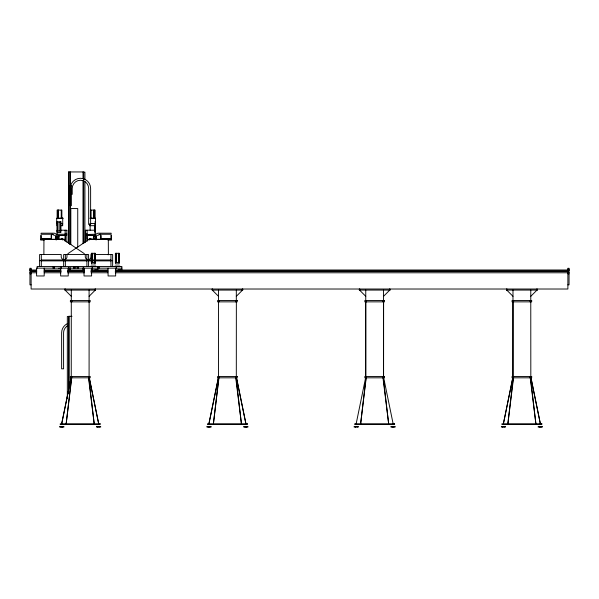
<?xml version="1.0" encoding="UTF-8"?>
<svg xmlns="http://www.w3.org/2000/svg" width="599" height="599" viewBox="0 0 599 599"><rect width="100%" height="100%" fill="white"/><g stroke="black" fill="none" stroke-linecap="round" stroke-linejoin="round"><path stroke-width="0.9" d="M87.169 234.479L95.638 234.231L97.937 233.191L111.152 233.191L111.152 234.261L99.075 234.261M71.513 377.819L66.182 423.748L71.902 376.457M218.747 377.819L213.416 423.748L219.137 376.457M365.974 377.819L360.643 423.748L366.371 376.457M513.208 377.819L507.877 423.748L513.545 377.819M71.131 377.819L61.697 423.748L71.056 377.819M365.607 377.819L356.195 423.643M503.43 423.643L512.744 377.819M503.392 423.748L512.834 377.819M56.186 240.057L56.186 239.278L40.702 239.278L40.702 240.057L44.341 240.057M89.086 296.31L95.323 290.073M236.313 296.31L242.558 290.073M383.547 296.31L389.784 290.073M530.774 296.31L537.018 290.073M89.318 377.819L98.678 423.748L89.229 377.819M236.553 377.819L245.904 423.748L236.463 377.819M540.328 423.643L531.014 377.819M100.318 234.261L98.011 235.302L87.229 235.302M83.74 172.138L84.923 172.138L84.923 179.595M62.843 218.111L56.89 218.111L56.86 218.568M90.052 218.111L95.361 218.111L95.391 218.568M62.843 218.568L56.718 218.568L56.71 223.479L57.19 223.479M90.052 218.568L95.533 218.568L95.54 223.479L89.917 223.479M94.777 221.885L95.286 221.885L95.286 231.072L94.777 231.072M60.694 223.479L62.715 223.479M60.694 225.688L62.708 225.688L62.723 218.568M95.219 225.688L89.543 225.688L89.543 224.221M60.679 230.203L66.863 230.203L66.863 242.236M65.149 230.51L66.863 230.51M85.387 230.51L87.11 230.51M60.806 232.457L57.152 232.457L57.152 231.072M65.149 233.85L66.863 233.85M85.387 233.85L87.11 233.85M53.176 234.261L41.099 234.261L41.099 233.191L54.314 233.191L56.62 234.231L64.894 234.239L65.081 235.242M65.149 234.771L66.863 234.771M85.387 234.771L87.11 234.771M65.149 235.078L66.863 235.078M85.387 235.078L87.11 235.078M65.021 235.302L54.277 235.302L51.978 234.261M56.561 236.38L58.979 236.38M94.986 236.38L95.69 236.38M59.039 236.41L55.969 236.41L55.954 238.222M94.897 236.41L96.282 236.41L96.282 237.226L95.585 237.226M55.857 236.747L58.006 236.747L58.006 238.222M93.399 236.747L96.394 236.747L96.432 238.222L93.167 238.162M55.969 237.226L59.039 237.226M55.857 238.222L59.039 238.162M56.141 239.248L63.112 239.286L84.332 253.662M96.11 239.248L89.139 239.286L67.919 253.662L67.919 254.523M62.693 239.278L65.328 239.278L65.328 235.489L58.754 235.489L58.754 239.278L61.263 239.278L61.263 238.402L62.7 238.402L62.7 239.997M89.558 239.278L86.922 239.278L86.922 235.489L93.496 235.489L93.496 239.278L90.996 239.278L90.996 238.402L89.55 238.402L89.55 239.997M55.992 239.405L43.944 239.518L43.877 254.523M96.267 239.405L108.314 239.518L108.382 254.523M107.91 240.057L111.556 240.057L111.556 239.278L96.065 239.278L96.065 240.057M92.845 254.538L91.033 254.538L91.033 256.731A2.883 2.883 0 0 1 88.255 259.614M94.649 254.538L112.649 254.538L112.649 266.495M41.316 259.966L86.892 259.966M88.615 259.966L110.942 259.966M39.609 260.67L41.316 260.67M63.651 260.67L65.358 260.67M86.892 260.67L88.6 260.67M110.942 260.67L112.649 260.67M41.316 260.887L86.892 260.887M88.615 260.887L110.942 260.887M95.166 263.882L91.512 263.882L91.512 262.497M90.921 266.053L95.758 266.053M114.971 266.053L119.8 266.053M121.889 268.157L36.606 268.157L36.606 275.967L44.184 275.967L44.184 268.157M58.627 268.315L61.158 268.315M29.95 269.041L31.118 269.041M567.882 269.041L569.05 269.041M91.512 269.909L97.839 269.909L97.839 268.157M115.555 269.909L121.889 269.909L121.889 266.495L37.108 266.495L37.108 268.157M29.95 269.992L36.719 270.014M44.199 270.014L61.031 270.014M67.575 270.014L84.407 270.014M90.951 270.014L92.823 270.014M94.694 270.014L107.783 270.014M118.07 270.014L569.05 269.992M29.95 270.209L31.118 270.209M567.882 270.209L569.05 270.209M31.118 271.033L36.726 271.033M44.214 271.033L61.046 271.033M67.59 271.033L84.422 271.033M90.966 271.033L107.798 271.033M115.278 271.033L567.882 271.033M31.111 271.347L36.719 271.347M44.206 271.347L61.038 271.347M67.582 271.347L84.414 271.347M90.958 271.347L107.79 271.347M115.278 271.347L567.889 271.347L567.889 272.777L115.278 272.777M29.95 272.567L31.118 272.567M567.882 272.567L569.05 272.567M31.111 272.777L36.719 272.777M44.206 272.777L61.038 272.777M67.582 272.777L84.414 272.777M90.958 272.777L107.79 272.777M29.95 273.795L31.118 273.795M567.882 273.795L569.05 273.795M31.118 284.839L29.95 284.839L29.95 268.277L31.118 268.277L31.118 289.017L567.882 289.017L567.882 268.277L569.05 268.277L569.05 284.839L567.882 284.839M95.481 290.073L64.894 290.073L64.849 289.017M242.707 290.073L212.128 290.073L212.083 289.017M359.355 290.073L389.942 290.073M506.589 290.073L537.168 290.073M89.985 300.496L70.39 300.496L70.375 301.859L89.985 301.859M72 316.302L68.548 316.302L68.548 393.543M68.511 316.489L67.328 316.489L67.328 398.582M89.985 376.457L70.39 376.457L70.375 377.819L89.985 377.819M59.645 426.436L63.921 426.436M96.454 426.436L100.729 426.436M206.88 426.436L211.155 426.436M243.688 426.436L247.956 426.436M354.106 426.436L358.382 426.436M390.915 426.436L395.19 426.436M501.341 426.436L505.616 426.436M538.149 426.436L542.417 426.436M59.645 427.05L63.921 427.05M96.454 427.05L100.729 427.05M206.88 427.05L211.155 427.05M243.688 427.05L247.956 427.05M354.106 427.05L358.382 427.05M390.915 427.05L395.19 427.05M501.341 427.05L505.616 427.05M538.149 427.05L542.417 427.05M393.101 423.643L383.689 377.819M506.747 290.073L512.984 296.31M359.512 290.073L365.757 296.31M212.286 290.073L218.523 296.31M65.051 290.073L71.296 296.31M530.924 377.819L540.365 423.748M530.557 377.819L535.88 423.748L530.212 377.819M383.323 377.819L388.654 423.748L382.978 377.819M236.096 377.819L241.419 423.748L235.751 377.819M88.862 377.819L94.193 423.748L88.517 377.819M541.354 426.436L541.354 427.05M540.68 426.436L540.68 427.05M540.283 423.77L540.283 424.549M539.886 426.436L539.886 427.05M539.212 426.436L539.212 427.05M537.213 289.017L537.213 290.073M536.756 289.017L536.756 290.073M530.774 290.073L530.774 300.496M530.774 301.859L530.819 376.457M530.16 300.496L530.16 301.859M530.16 376.457L530.16 377.819M513.598 300.496L513.598 301.859M513.598 376.457L513.598 377.819M512.984 290.073L512.984 300.496M507.001 289.017L507.001 290.073M506.544 289.017L506.544 290.073M504.553 426.436L504.553 427.05M503.474 423.77L503.474 424.549M503.078 426.436L503.078 427.05M502.404 426.436L502.404 427.05M394.127 426.436L394.127 427.05M393.453 426.436L393.453 427.05M393.056 423.77L393.056 424.549M392.652 426.436L392.652 427.05M391.978 426.436L391.978 427.05M389.986 289.017L389.986 290.073M389.522 289.017L389.522 290.073M383.547 290.073L383.547 300.496M382.933 300.496L382.933 301.859M382.933 376.457L382.933 377.819M366.371 300.496L366.371 301.859M365.757 290.073L365.757 300.496M365.757 301.859L365.757 376.457M365.712 301.859L365.712 376.457M359.774 289.017L359.774 290.073M359.31 289.017L359.31 290.073M357.318 426.436L357.318 427.05M356.248 423.77L356.248 424.549M355.843 426.436L355.843 427.05M355.17 426.436L355.17 427.05M246.893 426.436L246.893 427.05M246.219 426.436L246.219 427.05M245.822 423.77L245.822 424.549M245.425 426.436L245.425 427.05M244.751 426.436L244.751 427.05M242.752 289.017L242.752 290.073M242.296 289.017L242.296 290.073M236.313 290.073L236.313 300.496M236.358 301.859L236.313 376.457M235.699 300.496L235.699 301.859M235.699 376.457L235.699 377.819M219.137 300.496L219.137 301.859M218.523 290.073L218.523 300.496M218.523 301.859L218.478 376.457M212.54 289.017L212.54 290.073M210.092 426.436L210.092 427.05M209.41 426.436L209.41 427.05M209.014 423.77L209.014 424.549M208.617 426.436L208.617 427.05M207.943 426.436L207.943 427.05M119.141 262.497L119.208 263.882L115.562 263.882L115.562 262.497M118.842 253.31L118.842 262.497M118.647 253.31L118.647 262.497M118.437 253.31L118.437 262.497M116.288 253.31L116.288 262.497M116.371 266.495L116.371 268.157M116.079 253.31L116.079 262.497M115.884 253.31L115.884 262.497M115.652 268.157L115.652 275.967L108.075 275.967L108.075 268.157M110.942 254.538L110.942 266.495M108.164 254.403L108.164 254.867M99.666 426.436L99.666 427.05M99.194 266.495L99.194 268.157M98.588 423.77L98.588 424.549M98.446 266.495L98.446 268.157M98.191 426.436L98.191 427.05M97.697 266.495L97.697 268.157M97.517 426.436L97.517 427.05M96.297 236.747L96.297 238.222M95.705 236.747L95.705 238.222M95.526 289.017L95.526 290.073M95.248 236.747L95.248 238.222M95.114 218.111L95.114 210.099L90.389 210.099L90.389 218.111M95.144 237.017L95.144 230.203L85.387 230.203L85.387 242.236M95.144 239.525L95.144 238.634L94.253 238.634L94.253 239.525M95.166 262.497L95.091 263.882M95.061 289.017L95.061 290.073M95.024 231.072L95.024 232.457M94.852 223.479L94.852 225.688M94.717 218.111L94.717 218.568M94.777 225.561L94.777 230.158M94.792 253.31L94.792 262.497M94.582 225.561L94.582 230.158M94.597 253.31L94.597 262.497M94.477 210.099L94.477 218.111M94.387 253.31L94.387 262.497M94.133 210.099L94.133 218.111M93.766 210.099L93.766 218.111M92.321 266.495L92.321 268.157M92.239 253.31L92.239 262.497M92.029 253.31L92.029 262.497M91.834 253.31L91.834 262.497M91.587 262.497L91.587 263.882M91.602 268.157L91.602 275.967L84.025 275.967L84.025 268.157M91.003 210.099L91.003 218.111M90.12 225.688L90.12 230.203M90 300.496L90 301.859M90 376.457L90 377.819M89.917 224.221L89.917 225.688M89.086 290.073L89.086 300.496M89.124 301.859L89.086 376.457M88.6 266.495L88.6 254.538L63.651 254.538L63.651 266.495M88.472 300.496L88.472 301.859M88.472 376.457L88.472 377.819M87.11 230.203L87.11 241.337M86.892 254.538L86.892 266.495M85.268 254.538L85.268 256.731A2.883 2.883 0 0 0 87.222 259.464M84.923 181.467L84.923 242.101M83.703 243.606L83.703 171.95L68.541 171.95L68.488 243.606M83.703 267.805L83.703 270.598M82.999 171.95L82.999 178.465M82.999 180.329L82.999 243.606M82.999 267.805L82.999 270.598M78.604 266.495L78.604 268.157M77.855 266.495L77.855 268.157M77.735 247.365L77.735 208.557L70.832 208.557L70.832 244.594M77.106 266.495L77.106 268.157M75.145 266.495L75.145 268.157M74.396 266.495L74.396 268.157M73.647 266.495L73.647 268.157M71.902 300.496L71.902 301.859M71.296 290.073L71.296 300.496M71.296 301.859L71.251 376.457M70.173 171.95L70.173 244.534M70.173 267.805L70.173 270.598M69.918 171.95L69.918 244.534M69.918 267.805L69.918 270.598M69.252 316.302L69.252 387.029M68.593 171.95L68.593 243.606M68.593 267.805L68.593 270.598M68.488 267.805L68.488 270.598M68.226 268.157L68.226 275.967L60.649 275.967L60.649 268.157M66.983 254.538L66.983 256.731A2.883 2.883 0 0 1 65.036 259.464M65.358 254.538L65.358 266.495M65.313 289.017L65.313 290.073M65.149 230.203L65.149 241.337M62.873 218.111L62.873 218.568M62.858 426.436L62.858 427.05M62.341 223.479L62.341 225.688M62.199 218.111L62.199 218.568M62.184 426.436L62.184 427.05M61.862 218.111L61.862 210.099L57.137 210.099L57.137 218.111M61.787 423.77L61.787 424.549M61.383 426.436L61.383 427.05M61.248 210.099L61.248 218.111M61.158 266.495L61.158 268.157M60.806 231.072L60.731 232.457M60.709 426.436L60.709 427.05M60.439 221.885L60.439 231.072M60.244 221.885L60.244 231.072M60.027 221.885L60.027 231.072M58.492 210.099L58.492 218.111M58.125 210.099L58.125 218.111M57.998 239.525L57.998 238.634L57.107 238.634L57.107 239.525M57.878 221.885L57.878 231.072M57.774 210.099L57.774 218.111M57.669 221.885L57.669 231.072M57.676 236.747L57.676 238.222M57.541 218.111L57.541 218.568M57.474 221.885L57.474 231.072M57.362 236.41L57.362 237.226M57.032 223.479L57.032 225.688M57.107 230.203L57.107 234.464M55.819 236.747L55.819 238.222M54.554 266.495L54.554 268.157M53.805 266.495L53.805 268.157M53.064 266.495L53.064 268.157M41.316 254.538L41.316 266.495M39.609 266.495L39.609 254.538L61.218 254.538L61.218 256.731A2.883 2.883 0 0 0 63.786 259.599M67.53 325.804A8.221 8.221 0 0 0 63.591 332.819L63.591 368.827L61.63 368.827L61.63 332.819A10.183 10.183 0 0 1 67.155 323.76M70.255 188.468L70.255 194.338L72.217 194.338L72.217 188.468A8.221 8.221 0 0 1 80.438 180.247A8.221 8.221 0 0 1 88.659 188.468L88.659 224.475L90.621 224.475L90.621 188.468A10.183 10.183 0 0 0 80.438 178.285A10.183 10.183 0 0 0 70.255 188.468M51.304 235.25L51.282 238.709L41.084 238.709L40.994 235.25L40.994 239.271L51.372 239.271L51.304 235.25M111.189 235.25L111.167 238.709L100.969 238.709L100.879 235.25L100.879 239.271L111.257 239.271L111.189 235.25M218.358 377.819L208.931 423.748L218.373 377.819M71.371 185.757L70.083 185.757L70.083 205.704L71.371 205.704L71.371 185.757M60.948 221.885L56.965 221.885L56.965 231.072L60.948 231.072L60.948 221.885M95.301 253.31L91.325 253.31L91.325 262.497L95.301 262.497L95.301 253.31M119.351 253.31L115.367 253.31L115.367 262.497L119.351 262.497L119.351 253.31M237.219 300.496L217.617 300.496L217.602 301.859L237.219 301.859L237.234 300.496M384.446 300.496L364.851 300.496L364.836 301.859L384.446 301.859L384.461 300.496M531.68 300.496L512.078 300.496L512.063 301.859L531.68 301.859L531.695 300.496M237.219 376.457L217.617 376.457L217.602 377.819L237.219 377.819L237.234 376.457M384.446 376.457L364.851 376.457L364.836 377.819L384.446 377.819L384.461 376.457M531.68 376.457L512.078 376.457L512.063 377.819L531.68 377.819L531.695 376.457M100.108 423.77L60.267 423.77L60.252 424.549L100.108 424.549L100.123 423.77M247.342 423.77L207.501 423.77L207.479 424.549L247.342 424.549L247.357 423.77M394.569 423.77L354.728 423.77L354.713 424.549L394.569 424.549L394.584 423.77M541.803 423.77L501.962 423.77L501.94 424.549L541.803 424.549L541.818 423.77M512.984 376.457L512.984 301.859L512.939 376.457M383.585 376.457L383.585 301.859L383.547 376.457"/></g></svg>
